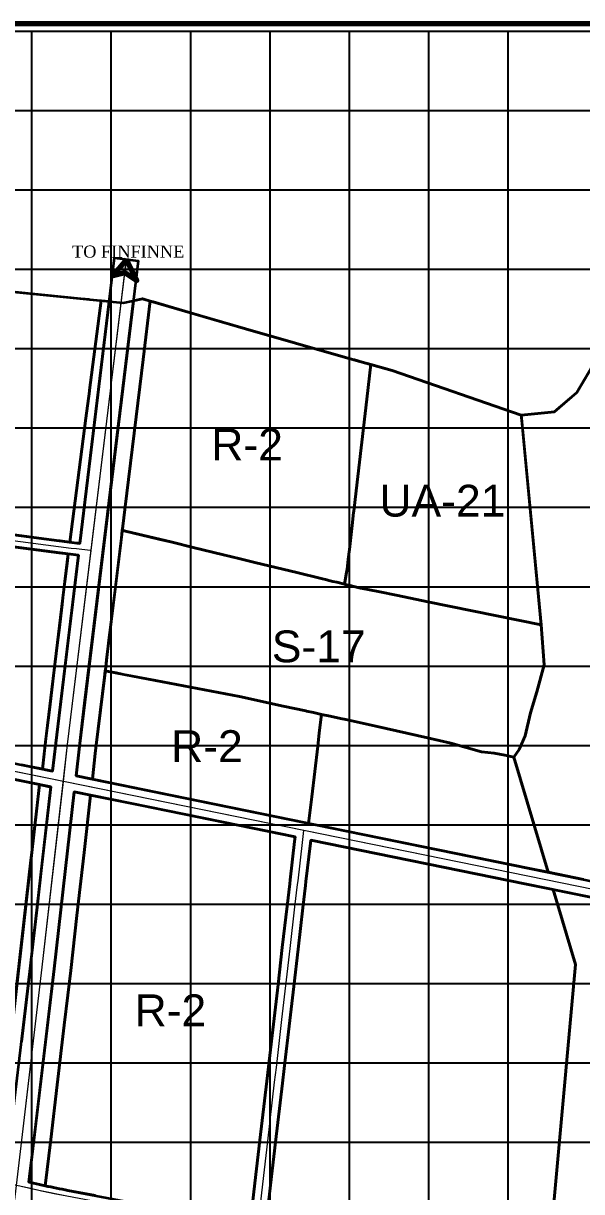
# Model space of a CAD drawing. Header units: millimetres. Extents: x 464536 to 476893, y 870501 to 881610.
# Drawn here: x 469089 to 469792, y 880138 to 881610 of the extents above; entities that cross this region are included whole.
import ezdxf
from ezdxf.enums import TextEntityAlignment as Align

# ---------------------------------------------------------------- set-up
doc = ezdxf.new("R2010")
doc.units = ezdxf.units.MM
for name, color, linetype, lineweight in [('Center_1', 7, 'Continuous', 5), ('Land Use Code', 7, 'Continuous', 35), ('Lay out', 7, 'Continuous', 70), ('Mixed use', 30, 'Continuous', 35), ('Proposed Road Net work', 7, 'Continuous', 35), ('Recreational _ Environmental', 84, 'Continuous', 35), ('Services', 170, 'Continuous', 35), ('Structure Plan Boundries', 7, 'Continuous', 35), ('Urban Agriculture-', 90, 'Continuous', 35)]:
    doc.layers.add(name, color=color, linetype=linetype, lineweight=lineweight)
doc.layers.add('Grid1', color=7, linetype='Continuous')
doc.styles.add('Arial', font='arial.ttf')
doc.styles.add('Times New Roman', font='times.ttf')

msp = doc.modelspace()

# ---------------------------------------------------------------- hatches: boundary and pattern name
at = {"layer": 'Lay out'}
msp.add_hatch(color=256, dxfattribs=at).paths.add_polyline_path([(469219, 881312.4), (469202, 881292.1), (469216.9, 881295.9), (469232.3, 881286)])

# ---------------------------------------------------------------- linework, layer by layer
at = {"layer": 'Center_1'}
for points in [[(469383.8, 880086.4), (469143.9, 880131.8), (469108.7, 880139.1), (469073.7, 880147.1), (469038.8, 880155.8), (469004.2, 880165.2), (468535.4, 880296.6), (468522.6, 880300.7), (468510, 880305.4), (468497.6, 880310.7), (468485.5, 880316.6), (468473.7, 880323.1), (468462.2, 880330.1), (468451.1, 880337.7), (468440.3, 880345.8), (467866.6, 880718.4), (466805, 881519)], [(469174.6, 880945.5), (469173.4, 880945.7), (469156, 880947.6), (469149.6, 880948.3), (468909.8, 880979.6), (468825.7, 880987.2), (468733.3, 880991.5), (468724.4, 880992.7), (468715.6, 880994.6), (468707, 880997.1), (468017.7, 881276.8), (467829.2, 881397.8)], [(468338.5, 873812.6), (468355.6, 873957.5), (468418.1, 874496.9), (468508.1, 875263.4), (468569.7, 875800.9), (468575.1, 875846.3), (468658.6, 876548.8), (468816.4, 877901.2), (468829.9, 878009.8), (468852.7, 878215), (468863.4, 878307.3), (468873.2, 878383.8), (468885.1, 878491.3), (468895.2, 878573.2), (468896.9, 878586.6), (468907.2, 878673.6), (469113.1, 880420.4), (469144.9, 880701), (469219, 881312.4)], [(471134.2, 880247.5), (470632, 880350), (469724.8, 880535.1), (468540.3, 880776.8), (468523.8, 880780.3), (468507.5, 880784.3), (468491.3, 880788.9), (468475.2, 880794), (468442.8, 880804.8), (468410.6, 880816.2), (468378.6, 880828.2), (468346.8, 880840.9), (468315.3, 880854.1), (468284, 880868), (468253.1, 880882.5), (468222.4, 880897.5), (468192, 880913.1), (467955.1, 881037.7)], [(469387.4, 880117.6), (469390.8, 880147), (469397.1, 880201.2), (469405.7, 880275.6), (469407.9, 880293.9), (469414.9, 880354.5), (469419.9, 880397.4), (469425.3, 880444.2), (469431.4, 880496.4), (469434.6, 880524.5), (469435.2, 880529.5), (469440.8, 880577.8), (469442.6, 880592.7)]]:
    msp.add_lwpolyline(points, dxfattribs=at)
for points in [[(469174.6, 880945.5, 0), (469217, 881295.8, 0)], [(469174.6, 880945.5, 0), (469173.4, 880945.7, 0), (469156, 880947.6, 0), (469149.6, 880948.3, 0), (468909.8, 880979.6, 0), (468891.4, 880981.2, 0)], [(469139.7, 880654.5, 0), (469144.9, 880701, 0), (469174.6, 880945.5, 0)], [(469139.7, 880654.5, 0), (468867.1, 880710.1, 0)], [(469080.7, 880145.4, 0), (469113.1, 880420.4, 0), (469139.7, 880654.5, 0)], [(469442.6, 880592.7, 0), (469139.7, 880654.5, 0)], [(469383.8, 880086.4, 0), (469384.7, 880094.4, 0), (469385.8, 880103.9, 0), (469387.4, 880117.6, 0), (469390.8, 880147, 0), (469397.1, 880201.2, 0), (469405.7, 880275.6, 0), (469407.9, 880293.9, 0), (469414.9, 880354.5, 0), (469419.9, 880397.4, 0), (469425.3, 880444.2, 0), (469431.4, 880496.4, 0), (469434.6, 880524.5, 0), (469435.2, 880529.5, 0), (469440.8, 880577.8, 0), (469442.6, 880592.7, 0)], [(471047.7, 880265.2, 0), (470632, 880350, 0), (469724.8, 880535.1, 0), (469442.6, 880592.7, 0)], [(469383.8, 880086.4, 0), (469143.9, 880131.8, 0), (469128.1, 880135, 0), (469112.2, 880138.3, 0), (469096.4, 880141.8, 0), (469080.7, 880145.4, 0)]]:
    msp.add_polyline3d(points, dxfattribs=at)
at = {"layer": 'Grid1'}
for p, q in [((464700, 881600), (472600, 881600)), ((469100, 870600), (469100, 881600)), ((469200, 870600), (469200, 881600)), ((469300, 870600), (469300, 881600)), ((469400, 870600), (469400, 881600)), ((469500, 870600), (469500, 881600)), ((469600, 870600), (469600, 881600)), ((469700, 870600), (469700, 881600)), ((464700, 881500), (472600, 881500)), ((464700, 881400), (472600, 881400)), ((464700, 881300), (472600, 881300)), ((464700, 881200), (472600, 881200)), ((464700, 881100), (472600, 881100)), ((464700, 881000), (472600, 881000)), ((464700, 880900), (472600, 880900)), ((464700, 880800), (472600, 880800)), ((464700, 880700), (472600, 880700)), ((464700, 880600), (472600, 880600)), ((464700, 880500), (472600, 880500)), ((464700, 880400), (472600, 880400)), ((464700, 880300), (472600, 880300)), ((464700, 880200), (472600, 880200))]:
    msp.add_line(p, q, dxfattribs=at)
at = {"layer": 'Lay out'}
for points in [[(464536.4, 881609.9), (476892.8, 881609.9), (476892.8, 870501.3), (464536.4, 870501.3)], [(469219, 881312.4), (469202, 881292.1), (469216.9, 881295.9), (469232.3, 881286)]]:
    msp.add_lwpolyline(points, close=True, dxfattribs=at)
at = {"layer": 'Mixed use'}
msp.add_lwpolyline([(468873.6, 880698.6), (469109.4, 880650.5), (469059.2, 880207.3)], dxfattribs=at)
for points in [[(469168, 881112.5, 0), (469147.6, 880956.1, 0), (469135.7, 880957.6, 0), (469134.5, 880957.8, 0), (469108.9, 880961.1, 0), (469087.4, 880963.9, 0), (468910.7, 880987, 0), (468910.4, 880987, 0), (468899.6, 880988, 0), (468923.6, 881255.6, 0), (468923.6, 881255.9, 0), (468925.2, 881287.1, 0), (469141, 881265.3, 0), (469165.9, 881262.8, 0), (469167.2, 881262.7, 0), (469172.1, 881262.2, 0), (469172.6, 881262.1, 0), (469187.4, 881260.6, 0), (469172.6, 881147.5, 0), (469172.4, 881146.3, 0)], [(469496.3, 880918, 0), (469493.7, 880903.2, 0), (469484, 880905.6, 0), (469483.9, 880905.6, 0), (469479, 880906.7, 0), (469474.2, 880907.9, 0), (469471.3, 880908.6, 0), (469464.4, 880910.3, 0), (469433.9, 880917.7, 0), (469380.7, 880930.6, 0), (469362.5, 880935, 0), (469341.2, 880940.2, 0), (469303, 880949.4, 0), (469276.5, 880955.9, 0), (469217.8, 880970.1, 0), (469213.9, 880971.1, 0), (469214.5, 880976.2, 0), (469217.1, 880997.2, 0), (469235.8, 881151.8, 0), (469240, 881186.3, 0), (469249, 881260.3, 0), (469252.4, 881259.3, 0), (469252.8, 881259.2, 0), (469311.2, 881242.2, 0), (469369.1, 881225.5, 0), (469495.1, 881189.2, 0), (469496.4, 881188.9, 0), (469505.6, 881186.3, 0), (469506.5, 881186.1, 0), (469516.2, 881183.4, 0), (469526.9, 881180.5, 0), (469521.8, 881136.3, 0), (469508.5, 881020.8, 0), (469505.5, 880995.3, 0), (469505.3, 880993.6, 0), (469503.4, 880977.3, 0), (469499.9, 880946.8, 0), (469498.5, 880934.7, 0), (469498.5, 880934.6, 0), (469498.5, 880934.5, 0), (469497.1, 880922.2, 0)], [(469452.5, 880635, 0), (469448.6, 880601.7, 0), (469444.6, 880602.5, 0), (469444.6, 880602.5, 0), (469444.6, 880602.5, 0), (469239.2, 880644.4, 0), (469180.1, 880656.5, 0), (469176.2, 880657.3, 0), (469179.9, 880689.9, 0), (469180.7, 880696.8, 0), (469191.5, 880786, 0), (469192.4, 880793.8, 0), (469196.4, 880793.1, 0), (469255.5, 880781.8, 0), (469361.7, 880761.5, 0), (469416.6, 880749.6, 0), (469444.9, 880743.4, 0), (469445.9, 880743.2, 0), (469454.8, 880741.3, 0), (469459.7, 880740.2, 0), (469464.6, 880739.1, 0), (469463.5, 880729.2, 0), (469461.9, 880715.4, 0), (469460, 880699, 0)]]:
    msp.add_polyline3d(points, close=True, dxfattribs=at)
for points in [[(468908.9, 880972.1, 0), (469133.9, 880942.7, 0), (469141.5, 880941.8, 0), (469145.6, 880941.2, 0), (469145.7, 880941.2, 0), (469145.8, 880941.2, 0), (469144.8, 880932.7, 0), (469143.6, 880922.8, 0), (469139.6, 880890, 0), (469138.1, 880877.7, 0), (469134.2, 880845.3, 0), (469132.7, 880833.1, 0), (469128.9, 880801.8, 0), (469127.3, 880788.2, 0), (469122.9, 880751.9, 0), (469122, 880744.6, 0), (469117.7, 880709.2, 0), (469117.1, 880704.2, 0), (469116.4, 880697.5, 0), (469113.3, 880670.1, 0), (469111.7, 880670.4, 0), (469109.9, 880670.8, 0), (469094.3, 880674, 0), (469086.9, 880675.5, 0)], [(469179.9, 880132.6, 0), (469145.3, 880139.2, 0), (469141.8, 880139.9, 0), (469138.2, 880140.6, 0), (469134.6, 880141.3, 0), (469131, 880142.1, 0), (469127.4, 880142.8, 0), (469123.8, 880143.6, 0), (469120.8, 880144.2, 0), (469120.2, 880144.3, 0), (469116.9, 880145, 0), (469123.8, 880203.5, 0), (469131.9, 880272.1, 0), (469140.7, 880347.3, 0), (469145.2, 880385.2, 0), (469148.9, 880416.2, 0), (469156.7, 880485.7, 0), (469165.7, 880565.1, 0), (469173.9, 880637.3, 0), (469177.9, 880636.5, 0), (469236.9, 880624.5, 0), (469431.6, 880584.7, 0), (469430.9, 880579, 0), (469425.3, 880530.7, 0), (469424.7, 880525.7, 0), (469421.4, 880497.5, 0), (469415.4, 880445.3, 0), (469410, 880398.6, 0), (469405, 880355.7, 0), (469397.9, 880295, 0), (469395.8, 880276.8, 0), (469387.2, 880202.4, 0), (469380.9, 880148.2, 0), (469377.4, 880118.7, 0)]]:
    msp.add_polyline3d(points, dxfattribs=at)
at = {"layer": 'Proposed Road Net work'}
for points in [[(468910.6, 880987, 0), (469150.4, 880955.7, 0), (469156.8, 880955, 0), (469160.6, 880954.6, 0), (469204.1, 881314.2, 0), (469233.9, 881310.6, 0), (469159.8, 880699.2, 0), (469155.6, 880661.5, 0), (469726.8, 880544.9, 0), (470634, 880359.8, 0)], [(468910.6, 880987, 0), (469150.4, 880955.7, 0), (469156.8, 880955, 0), (469160.6, 880954.6, 0), (469197.5, 881259.2, 0)], [(469227.8, 881260.2, 0), (469159.8, 880699.2, 0), (469155.6, 880661.5, 0), (469726.8, 880544.9, 0), (470634, 880359.8, 0), (471059.4, 880273, 0)], [(469377.4, 880118.7, 0), (469380.9, 880148.2, 0), (469387.2, 880202.4, 0), (469395.8, 880276.8, 0), (469397.9, 880295, 0), (469405, 880355.7, 0), (469410, 880398.6, 0), (469415.4, 880445.3, 0), (469421.4, 880497.5, 0), (469424.7, 880525.7, 0), (469425.3, 880530.7, 0), (469430.9, 880579, 0), (469431.6, 880584.7, 0), (469153.3, 880641.5, 0), (469128, 880418.6, 0), (469096.3, 880149.5, 0), (469098.7, 880149, 0), (469102.2, 880148.2, 0), (469105.8, 880147.4, 0), (469109.4, 880146.6, 0), (469113, 880145.8, 0), (469116.6, 880145.1, 0), (469120.2, 880144.3, 0), (469123.8, 880143.6, 0), (469127.4, 880142.8, 0), (469131, 880142.1, 0), (469134.6, 880141.3, 0), (469138.2, 880140.6, 0), (469141.8, 880139.9, 0), (469145.3, 880139.2, 0), (469374.8, 880095.6, 0)], [(469377.4, 880118.7, 0), (469380.9, 880148.2, 0), (469387.2, 880202.4, 0), (469395.8, 880276.8, 0), (469397.9, 880295, 0), (469405, 880355.7, 0), (469410, 880398.6, 0), (469415.4, 880445.3, 0), (469421.4, 880497.5, 0), (469424.7, 880525.7, 0), (469425.3, 880530.7, 0), (469430.9, 880579, 0), (469431.6, 880584.7, 0), (469153.3, 880641.5, 0), (469128, 880418.6, 0), (469096.3, 880149.5, 0), (469098.7, 880149, 0), (469102.2, 880148.2, 0), (469105.8, 880147.4, 0), (469109.4, 880146.6, 0), (469113, 880145.8, 0), (469116.6, 880145.1, 0), (469120.2, 880144.3, 0), (469123.8, 880143.6, 0), (469127.4, 880142.8, 0), (469131, 880142.1, 0), (469134.6, 880141.3, 0), (469138.2, 880140.6, 0), (469141.8, 880139.9, 0), (469145.3, 880139.2, 0), (469374.8, 880095.6, 0)], [(470630, 880340.2, 0), (469722.8, 880525.3, 0), (469451.2, 880580.7, 0), (469450.8, 880576.7, 0), (469445.2, 880528.4, 0), (469444.6, 880523.4, 0), (469441.3, 880495.2, 0), (469435.2, 880443, 0), (469429.8, 880396.3, 0), (469424.8, 880353.4, 0), (469417.8, 880292.7, 0), (469415.7, 880274.5, 0), (469407, 880200.1, 0), (469400.7, 880145.9, 0), (469397.3, 880116.4, 0)], [(470630, 880340.2, 0), (469722.8, 880525.3, 0), (469451.2, 880580.7, 0), (469450.8, 880576.7, 0), (469445.2, 880528.4, 0), (469444.6, 880523.4, 0), (469441.3, 880495.2, 0), (469435.2, 880443, 0), (469429.8, 880396.3, 0), (469424.8, 880353.4, 0), (469417.8, 880292.7, 0), (469415.7, 880274.5, 0), (469407, 880200.1, 0), (469400.7, 880145.9, 0), (469397.3, 880116.4, 0)]]:
    msp.add_polyline3d(points, dxfattribs=at)
for points in [[(468898.2, 880973.1, 0), (468875.4, 880718.6, 0), (469126, 880667.5, 0), (469130, 880702.7, 0), (469158.7, 880939.7, 0), (469155.2, 880940.1, 0), (469148.7, 880940.8, 0), (468908.9, 880972.1, 0)], [(468898.2, 880973.1, 0), (468875.4, 880718.6, 0), (469126, 880667.5, 0), (469130, 880702.7, 0), (469158.7, 880939.7, 0), (469155.2, 880940.1, 0), (469148.7, 880940.8, 0), (468908.9, 880972.1, 0)], [(469123.8, 880647.6, 0), (468873.6, 880698.6, 0), (468830.9, 880221.6, 0), (469006.2, 880172.5, 0), (469009.7, 880171.5, 0), (469013.3, 880170.5, 0), (469016.8, 880169.5, 0), (469020.3, 880168.5, 0), (469023.9, 880167.6, 0), (469027.4, 880166.6, 0), (469031, 880165.6, 0), (469034.5, 880164.7, 0), (469038.1, 880163.8, 0), (469041.6, 880162.8, 0), (469045.2, 880161.9, 0), (469048.7, 880161, 0), (469052.3, 880160.1, 0), (469055.8, 880159.2, 0), (469059.4, 880158.3, 0), (469063, 880157.4, 0), (469066.5, 880156.5, 0), (469066.9, 880156.5, 0), (469098.2, 880422.1, 0)], [(469123.8, 880647.6, 0), (468873.6, 880698.6, 0), (468830.9, 880221.6, 0), (469006.2, 880172.5, 0), (469009.7, 880171.5, 0), (469013.3, 880170.5, 0), (469016.8, 880169.5, 0), (469020.3, 880168.5, 0), (469023.9, 880167.6, 0), (469027.4, 880166.6, 0), (469031, 880165.6, 0), (469034.5, 880164.7, 0), (469038.1, 880163.8, 0), (469041.6, 880162.8, 0), (469045.2, 880161.9, 0), (469048.7, 880161, 0), (469052.3, 880160.1, 0), (469055.8, 880159.2, 0), (469059.4, 880158.3, 0), (469063, 880157.4, 0), (469066.5, 880156.5, 0), (469066.9, 880156.5, 0), (469098.2, 880422.1, 0)]]:
    msp.add_polyline3d(points, close=True, dxfattribs=at)
at = {"layer": 'Recreational _ Environmental'}
for points in [[(469197.5, 881259.6), (469160.6, 880954.6), (469159.3, 880954.7), (469156.8, 880955), (469150.4, 880955.7), (469147.6, 880956.1), (469168, 881112.5), (469172.4, 881146.3), (469172.6, 881147.5), (469187.4, 881260.6)], [(469179.9, 880689.9), (469176.2, 880657.3), (469155.6, 880661.5), (469159.8, 880699.2), (469166.3, 880753), (469227.8, 881260.6), (469239.4, 881263.1), (469240.9, 881262.6), (469249, 881260.3), (469240, 881186.3), (469235.8, 881151.8), (469217.1, 880997.2), (469214.5, 880976.2), (469195.4, 880818.2), (469192.6, 880795), (469180.7, 880696.8)], [(469130, 880702.7), (469126, 880667.5), (469113.3, 880670.1), (469117.1, 880704.2), (469145.8, 880941.2), (469158.7, 880939.5), (469147.4, 880846.4)], [(469123.8, 880203.5), (469116.9, 880145), (469116.6, 880145.1), (469113, 880145.8), (469109.4, 880146.6), (469105.8, 880147.4), (469102.2, 880148.2), (469098.7, 880149), (469096.3, 880149.5), (469098, 880164), (469099.1, 880173.3), (469104.9, 880222.4), (469128, 880418.6), (469153.3, 880641.5), (469167.8, 880638.6), (469173.9, 880637.3), (469165.7, 880565.1), (469156.7, 880485.7), (469148.9, 880416.2), (469145.2, 880385.2), (469140.7, 880347.3), (469131.9, 880272.1)]]:
    msp.add_lwpolyline(points, close=True, dxfattribs=at)
for points in [[(469794.6, 880531.1), (469750.2, 880540.1), (469707.1, 880685.3), (469713.7, 880694.6), (469721.3, 880712.1), (469728.2, 880740.9), (469736.1, 880767.3), (469745.4, 880801.7), (469741.4, 880852), (469717.4, 881105.7), (469716.4, 881116.6), (469758.1, 881120.6), (469786.3, 881144.9), (469837, 881230.7)], [(469075.9, 880354.5), (469098.7, 880555.5), (469100.2, 880568.8), (469101.9, 880584.2), (469106.9, 880627.9), (469109.4, 880650.5), (469111, 880650.2), (469117.2, 880648.9), (469120.5, 880648.2), (469123.8, 880647.6), (469112.7, 880549.8), (469106.6, 880496), (469099.3, 880431.6), (469098.3, 880422.7), (469098.2, 880422.1), (469092.8, 880375.9), (469086.9, 880326.5)], [(469552.5, 877605.8), (469554.1, 877752.2), (469555.4, 877876.9), (469555.6, 877893), (469555.6, 877894.8), (469564.1, 877988.2), (469577, 878130.2), (469611.5, 878511.2), (469696.6, 879450.6), (469703.7, 879528.2), (469720.3, 879711.4), (469736.2, 879887), (469784.8, 880423.7), (469756.7, 880518.4), (469979.1, 880473)]]:
    msp.add_lwpolyline(points, dxfattribs=at)
at = {"layer": 'Services'}
msp.add_lwpolyline([(469713.7, 880694.6), (469707.1, 880685.3), (469695.9, 880687.7), (469682.3, 880690.3), (469666.5, 880691.7), (469627.6, 880702.8), (469598.4, 880709.4), (469533.2, 880724.2), (469529.5, 880725), (469495.3, 880732.5), (469488.9, 880733.8), (469475.6, 880736.7), (469464.6, 880739.1), (469459.7, 880740.2), (469454.8, 880741.3), (469445.9, 880743.2), (469444.9, 880743.4), (469416.6, 880749.6), (469361.7, 880761.5), (469255.5, 880781.8), (469215, 880789.5), (469206, 880791.3), (469196.4, 880793.1), (469192.4, 880793.8), (469192.6, 880795), (469194.1, 880807.7), (469195, 880814.9), (469195.4, 880818.2), (469195.8, 880821.1), (469197.1, 880832.4), (469199.9, 880855.2), (469203.1, 880881.6), (469212.7, 880961.3), (469213.9, 880971.1), (469217.8, 880970.1), (469259.7, 880960), (469276.5, 880955.9), (469303, 880949.4), (469341.2, 880940.2), (469348.5, 880938.4), (469362.5, 880935), (469380.7, 880930.6), (469433.9, 880917.7), (469464.4, 880910.3), (469471.3, 880908.6), (469474.2, 880907.9), (469479, 880906.7), (469483.9, 880905.6), (469484, 880905.6), (469493.7, 880903.2), (469494.8, 880902.9), (469500.7, 880901.5), (469505.6, 880900.3), (469513.9, 880898.3), (469514.4, 880898.2), (469536.1, 880893.8), (469561.1, 880888.7), (469598.8, 880881), (469741.4, 880852), (469745.4, 880801.7), (469736.1, 880767.3), (469728.2, 880740.9), (469721.3, 880712.1)], close=True, dxfattribs=at)
at = {"layer": 'Structure Plan Boundries'}
msp.add_lwpolyline([(465747.8, 877648.7), (465948.6, 878394.5), (466187.1, 879280.1), (466257.8, 879543), (466785.6, 881502.9), (468726.9, 881306.8), (468924.8, 881286.8), (469214.8, 881257.5), (469239.4, 881262.7), (469369.1, 881225.1), (469495.1, 881188.8), (469554, 881172.6), (469716.4, 881116.2), (469758.1, 881120.3), (469786.3, 881144.5), (469837, 881230.3)], dxfattribs=at)
msp.add_lwpolyline([(465747.8, 877648.7), (465948.6, 878394.5), (466187.1, 879280.1), (466257.8, 879543), (466785.6, 881502.9), (468726.9, 881306.8), (468924.8, 881286.8), (469214.8, 881257.5), (469239.4, 881262.7), (469369.1, 881225.1), (469495.1, 881188.8), (469554, 881172.6), (469716.4, 881116.2), (469758.1, 881120.3), (469786.3, 881144.5), (469837, 881230.3)], dxfattribs=at)
at = {"layer": 'Urban Agriculture-'}
for points in [[(469716.4, 881116.6, 0), (469741.4, 880852, 0), (469598.8, 880881, 0), (469561.1, 880888.7, 0), (469536.1, 880893.8, 0), (469514.4, 880898.2, 0), (469513.9, 880898.3, 0), (469505.6, 880900.3, 0), (469500.7, 880901.5, 0), (469494.8, 880902.9, 0), (469493.7, 880903.2, 0), (469496.3, 880918, 0), (469497.1, 880922.2, 0), (469498.5, 880934.5, 0), (469498.5, 880934.6, 0), (469498.5, 880934.7, 0), (469499.9, 880946.8, 0), (469503.4, 880977.3, 0), (469505.3, 880993.6, 0), (469505.5, 880995.3, 0), (469508.5, 881020.8, 0), (469521.8, 881136.3, 0), (469526.9, 881180.5, 0), (469554, 881173, 0)], [(469707.1, 880685.3, 0), (469750.2, 880540.1, 0), (469726.8, 880544.9, 0), (469448.6, 880601.7, 0), (469452.5, 880635, 0), (469460, 880699, 0), (469461.9, 880715.4, 0), (469463.5, 880729.2, 0), (469464.6, 880739.1, 0), (469475.6, 880736.7, 0), (469488.9, 880733.8, 0), (469495.3, 880732.5, 0), (469529.5, 880725, 0), (469533.2, 880724.2, 0), (469598.4, 880709.4, 0), (469627.6, 880702.8, 0), (469666.5, 880691.7, 0), (469682.3, 880690.3, 0), (469695.9, 880687.7, 0)]]:
    msp.add_polyline3d(points, close=True, dxfattribs=at)
msp.add_polyline3d([(469397.3, 880116.4, 0), (469399.8, 880138.2, 0), (469400.7, 880145.9, 0), (469407, 880200.1, 0), (469415.7, 880274.5, 0), (469417.8, 880292.7, 0), (469424.8, 880353.4, 0), (469429.8, 880396.3, 0), (469435.2, 880443, 0), (469441.3, 880495.2, 0), (469444.6, 880523.4, 0), (469445.2, 880528.4, 0), (469450.8, 880576.7, 0), (469451.2, 880580.7, 0), (469722.8, 880525.3, 0), (469756.7, 880518.4, 0), (469784.8, 880423.7, 0), (469736.2, 879887, 0)], dxfattribs=at)

# ---------------------------------------------------------------- texts
at = {"layer": 'Land Use Code', "color": 7, "true_color": 0xffffff, "style": 'Arial'}
for s, p in [('R-2', (469371.1, 881047.2)), ('UA-21', (469617.1, 880976.3)), ('S-17', (469461.3, 880792.7)), ('R-2', (469320.5, 880667)), ('R-2', (469274.5, 880334.1))]:
    msp.add_text(s, height=40.08, dxfattribs=at).set_placement(p, align=Align.BOTTOM_CENTER)
at = {"layer": 'Lay out', "color": 7, "true_color": 0xffffff, "style": 'Times New Roman'}
msp.add_text('TO FINFINNE', height=15.24, dxfattribs=at).set_placement((469221.3, 881310.1), align=Align.BOTTOM_CENTER)

doc.saveas('drawing.dxf')
